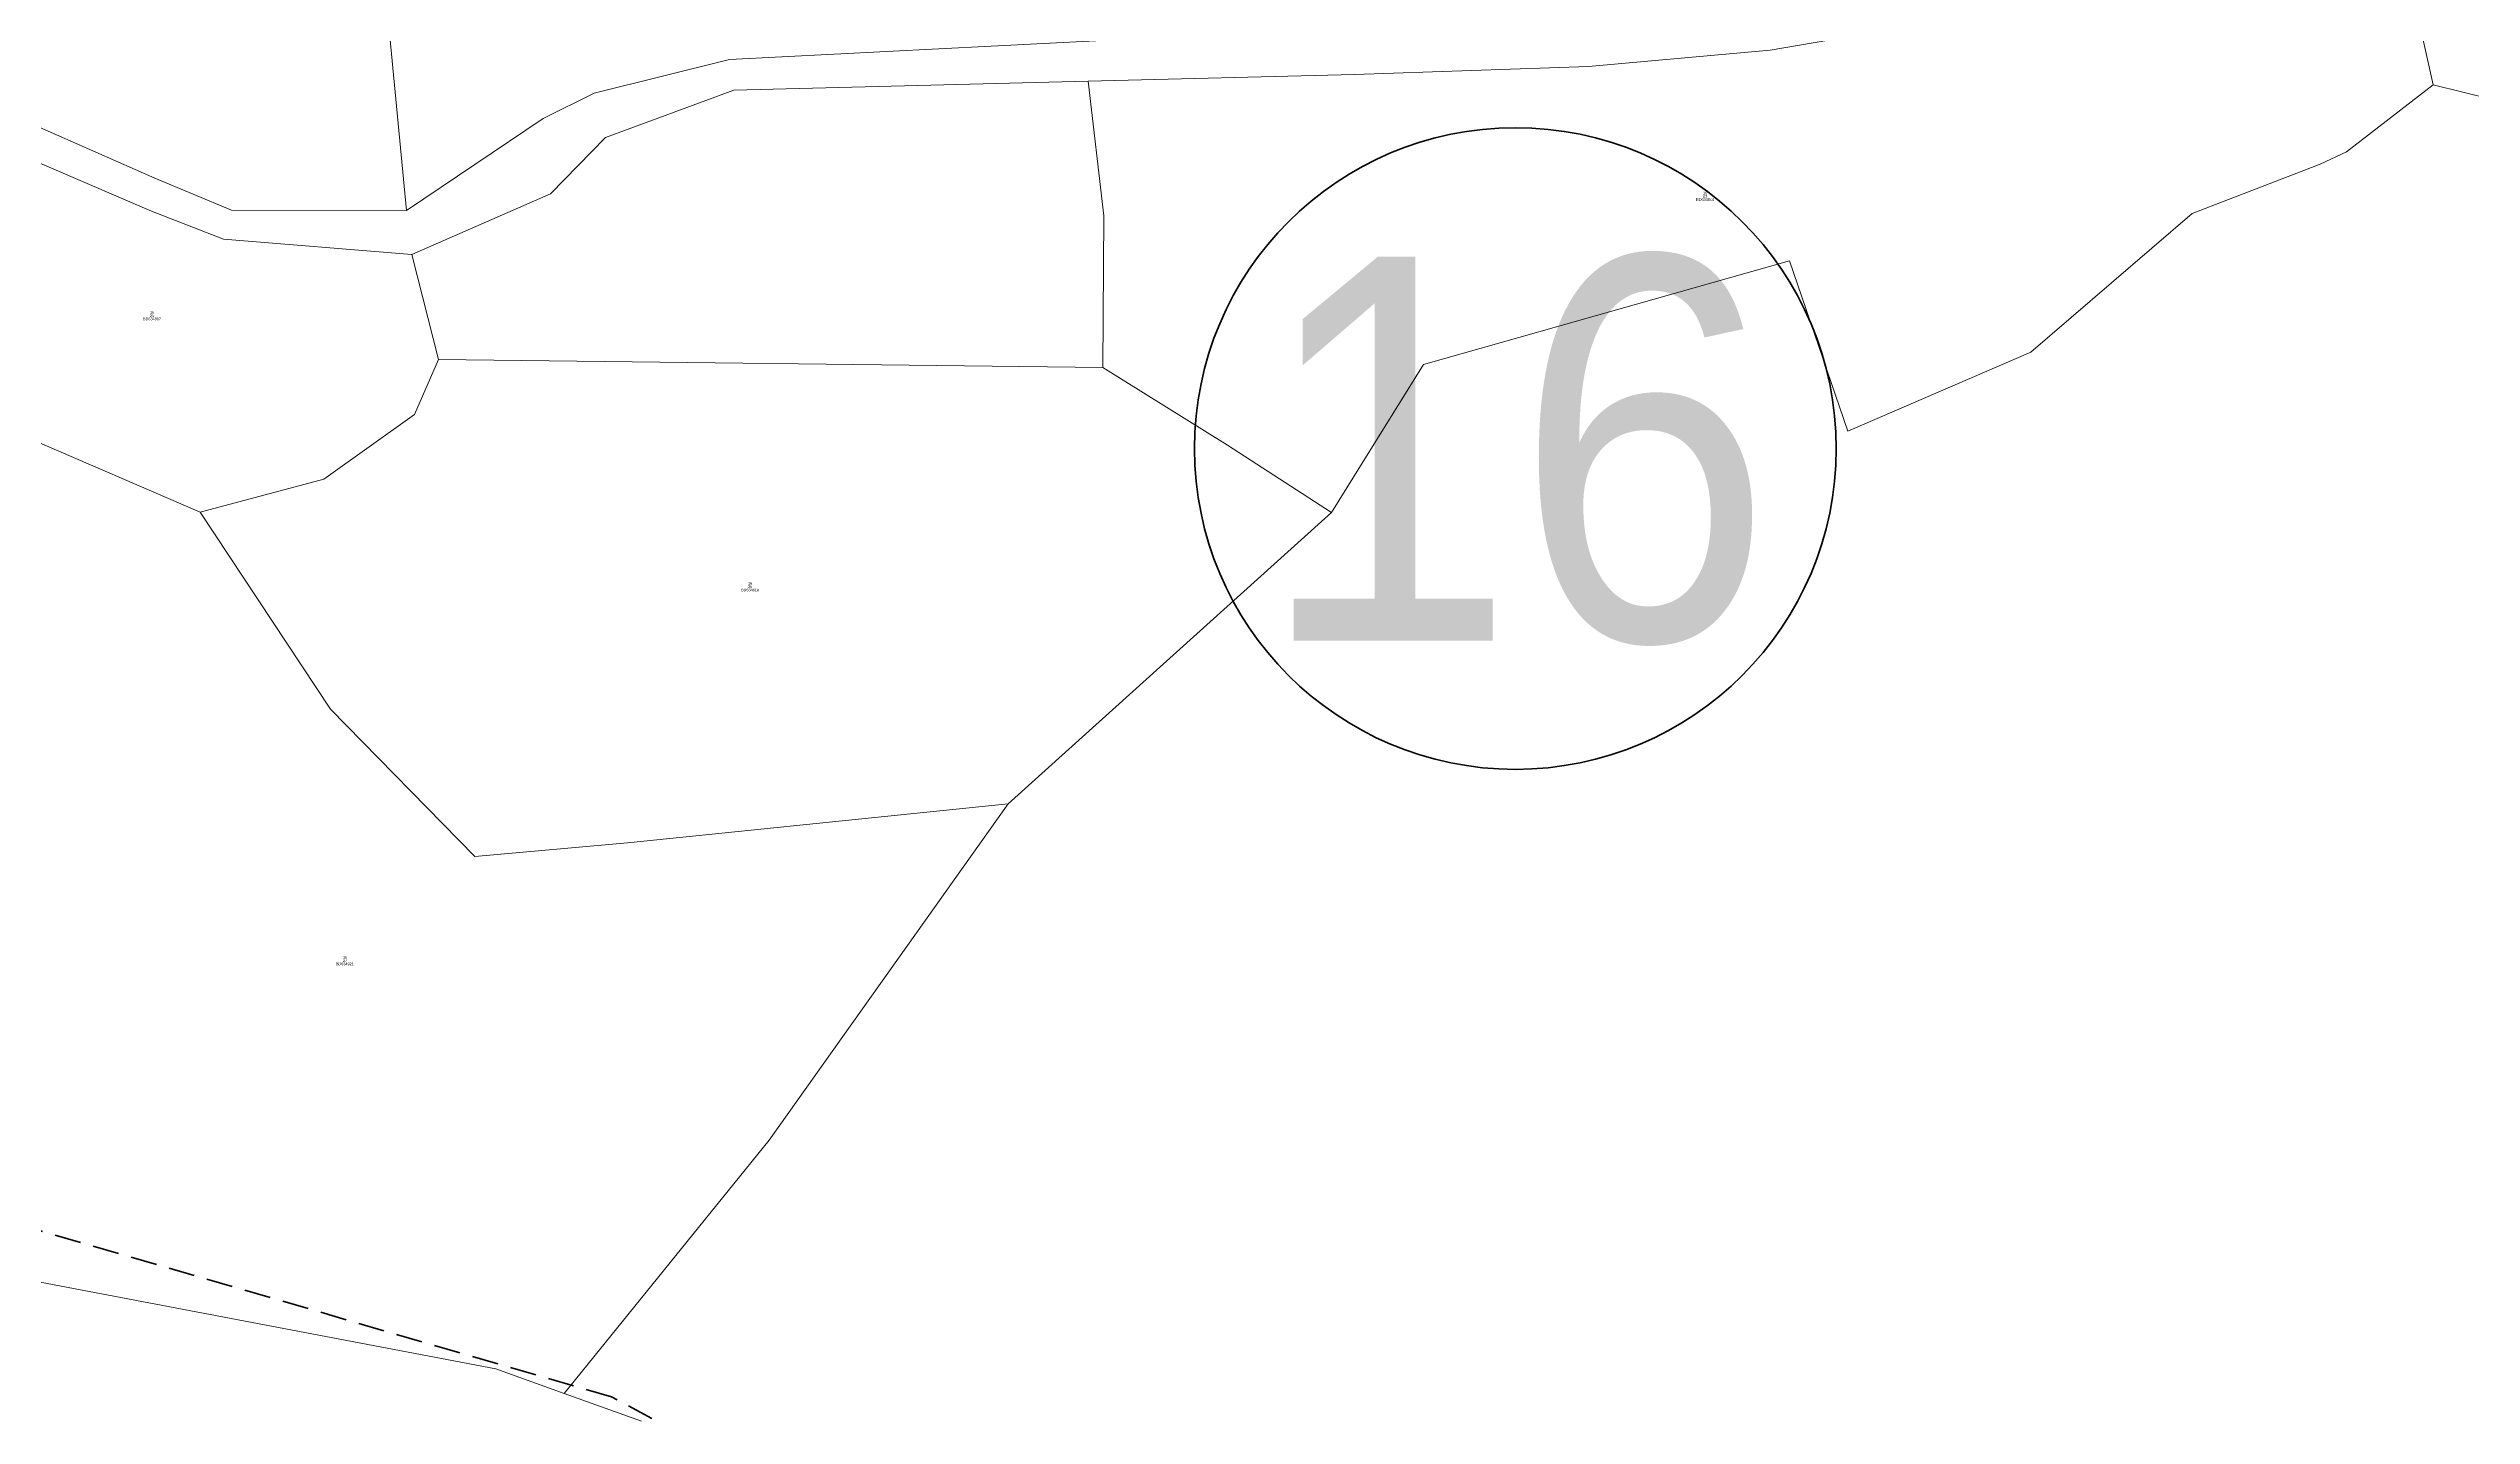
# Model space of a CAD drawing. Header units: metres. Extents: x 547915 to 556085, y 1814738 to 1822008.
# Drawn here: x 551421.3 to 551862.9, y 1818524.6 to 1818773.9 of the extents above; entities that cross this region are included whole.
import ezdxf
from ezdxf.enums import TextEntityAlignment as Align

# ---------------------------------------------------------------- set-up
doc = ezdxf.new("R2010")
doc.units = ezdxf.units.M
doc.header["$LTSCALE"] = 1.6
doc.linetypes.add('MEDIUM_DASHED', pattern=[4.5, 3, -1.5])
for name, color, linetype, lineweight in [('10', 7, 'Continuous', 13), ('23', 7, 'Continuous', 13), ('34', 7, 'MEDIUM_DASHED', 35)]:
    doc.layers.add(name, color=color, linetype=linetype, lineweight=lineweight)
doc.layers.add('20', color=7, linetype='Continuous')

msp = doc.modelspace()

# ---------------------------------------------------------------- linework, layer by layer
at = {"layer": '10'}
for p, q in [((551851.28, 1818788.32), (551855.93, 1818767.24)), ((551855.93, 1818767.24), (551957.38, 1818742.24)), ((551613.47, 1818715.7), (551492.39, 1818717.17)), ((551655.11, 1818689.27), (551596.19, 1818636.16))]:
    msp.add_line(p, q, dxfattribs=at)
for points in [[(551486.55, 1818744.36), (551483.51, 1818776.04), (551465.23, 1818789.2), (551460.38, 1818802.71), (551443.86, 1818815.84)], [(551610.76, 1818767.91), (551613.63, 1818743.39), (551613.47, 1818715.7)], [(551655.11, 1818689.27), (551671.89, 1818716.28), (551738.6, 1818735.15), (551749.22, 1818704.13), (551782.58, 1818718.51), (551812.03, 1818743.77), (551835.37, 1818752.8), (551840.12, 1818755.04), (551855.93, 1818767.24)], [(551373.13, 1818764.39), (551379.1, 1818756.36), (551405.55, 1818737.23), (551417.41, 1818702.94), (551448.91, 1818689.32)], [(551448.91, 1818689.32), (551471.47, 1818695.38), (551488.01, 1818707.17), (551492.39, 1818717.17), (551487.51, 1818736.32)], [(551613.47, 1818715.7), (551636.2, 1818701.56), (551655.11, 1818689.27)], [(551596.19, 1818636.16), (551526.83, 1818629.08), (551498.98, 1818626.54), (551472.65, 1818653.4), (551448.91, 1818689.32)], [(551376.35, 1818684.74), (551383.01, 1818676.68), (551399.27, 1818659.83), (551419.24, 1818641.8), (551415.08, 1818622.51), (551412.6, 1818573.79), (551409.82, 1818550.84), (551502.8, 1818533.17), (551515.27, 1818528.67)], [(551596.19, 1818636.16), (551552.64, 1818574.86), (551515.27, 1818528.67)], [(551515.27, 1818528.67), (551529.35, 1818523.6)]]:
    msp.add_lwpolyline(points, dxfattribs=at)
at = {"layer": '23'}
for points in [[(551610.76, 1818767.91), (551659.33, 1818769.12), (551701.97, 1818770.61), (551735.1, 1818773.57), (551782.87, 1818781.75), (551818.89, 1818785.02), (551851.28, 1818788.32)], [(551612.2, 1818775.26), (551545.43, 1818771.86), (551520.76, 1818765.76), (551511.46, 1818761.12), (551486.55, 1818744.36)], [(551486.55, 1818744.36), (551454.64, 1818744.38), (551440.65, 1818750.25), (551401.18, 1818767.64), (551382.18, 1818773.26), (551370.89, 1818769.05)], [(551373.13, 1818764.39), (551383.61, 1818767.98), (551397.46, 1818762.49), (551440.04, 1818744.22), (551453.19, 1818739.12), (551487.51, 1818736.32)], [(551487.51, 1818736.32), (551512.77, 1818747.38), (551522.79, 1818757.65), (551546.22, 1818766.3), (551610.76, 1818767.91)]]:
    msp.add_lwpolyline(points, dxfattribs=at)
at = {"layer": '34'}
msp.add_lwpolyline([(551907.07, 1818221.84), (551797.82, 1818381.35), (551523.91, 1818528.05), (551404.32, 1818562.8), (551408.18, 1818640.01), (551250.01, 1818809.87), (551161.28, 1818786.71), (551041.5, 1818946.95), (551027.91, 1818977.18), (551017.59, 1819002.68)], dxfattribs=at)
at = {"layer": '34', "linetype": 'Continuous', "lineweight": 40}
msp.add_circle((551688.655, 1818700.943), 58.489, dxfattribs=at)

# ---------------------------------------------------------------- texts
at = {"layer": '20', "width": 0.95}
for s, p in [('16', (551723.23, 1818747.3)), ('23', (551723.225, 1818746.7)), ('25', (551440.14, 1818724.94)), ('16', (551440.145, 1818725.54)), ('26', (551549.16, 1818675.52)), ('16', (551549.16, 1818676.12)), ('BD634921', (551475.305, 1818606.74)), ('27', (551475.325, 1818607.34)), ('16', (551475.33, 1818607.94))]:
    msp.add_text(s, height=0.5, dxfattribs=at).set_placement(p, align=Align.CENTER)
at = {"layer": '20'}
for s, p in [('BD634844', (551723.235, 1818746.1)), ('BD634807', (551440.14, 1818724.34)), ('BD634818', (551549.15, 1818674.92))]:
    msp.add_text(s, height=0.5, dxfattribs=at).set_placement(p, align=Align.CENTER)
at = {"layer": '34', "width": 0.9}
msp.add_text('16', height=70, dxfattribs=at).set_placement((551688.645, 1818665.94), align=Align.CENTER)

doc.saveas('drawing.dxf')
